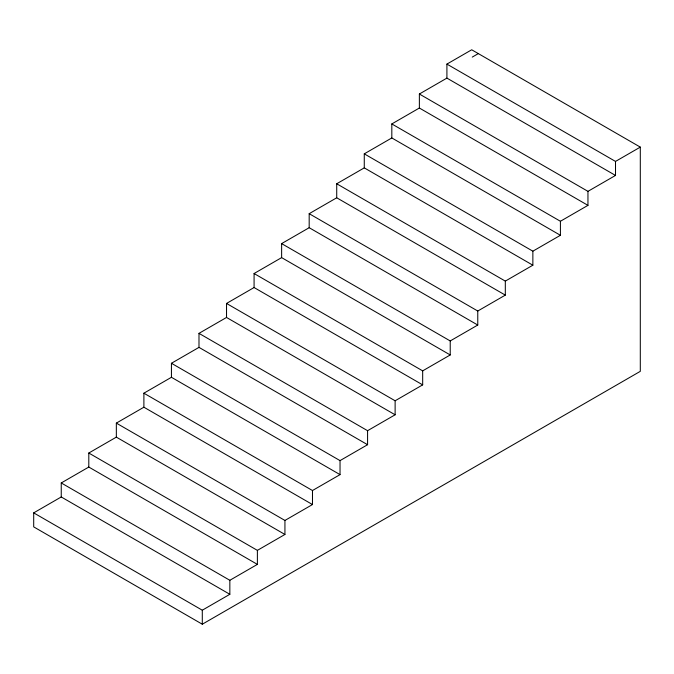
<?xml version="1.0" encoding="UTF-8"?>
<svg xmlns="http://www.w3.org/2000/svg" width="674" height="674" viewBox="0 0 674 674"><rect width="100%" height="100%" fill="white"/><g stroke="black" fill="none" stroke-linecap="round" stroke-linejoin="round"><path stroke-width="1.01" d="M446.913 64.097L615.505 161.431L615.505 175.442L446.913 78.108L446.913 64.097L471.707 49.783L640.3 147.117L640.3 371.34L202.293 624.217L33.7 526.883L33.7 512.872L61.25 496.965L229.842 594.299L229.842 580.289L61.25 482.955L61.25 496.965M472.255 57.096L478.321 53.6M419.371 94.015L587.955 191.349L587.955 205.359L419.371 108.025L419.371 94.015L446.913 78.108M391.821 123.932L560.414 221.266L560.414 235.285L391.821 137.943L391.821 123.932L419.371 108.025M364.272 153.849L532.864 251.183L532.864 265.202L364.272 167.868L364.272 153.849L391.821 137.943M336.722 183.766L505.315 281.109L505.315 295.119L336.722 197.785L336.722 183.766L364.272 167.868M309.181 213.683L477.765 311.026L477.765 325.037L309.181 227.702L309.181 213.683L336.722 197.785M281.631 243.609L450.224 340.943L450.224 354.954L281.631 257.62L281.631 243.609L309.181 227.702M254.081 273.526L422.674 370.86L422.674 384.871L254.081 287.537L254.081 273.526L281.631 257.62M226.531 303.443L395.124 400.777L395.124 414.788L226.531 317.454L226.531 303.443L254.081 287.537M198.99 333.36L367.574 430.694L367.574 444.705L198.99 347.371L198.99 333.36L226.531 317.454M171.44 363.278L340.033 460.612L340.033 474.631L171.44 377.288L171.44 363.278L198.99 347.371M143.891 393.195L312.483 490.529L312.483 504.548L143.891 407.206L143.891 393.195L171.44 377.288M116.341 423.112L284.933 520.446L284.933 534.465L116.341 437.131L116.341 423.112L143.891 407.206M88.8 453.029L257.384 550.372L257.384 564.382L88.8 467.048L88.8 453.029L116.341 437.131M615.505 161.431L640.3 147.117M61.25 482.955L88.8 467.048M587.955 191.349L615.505 175.442M560.414 221.266L587.955 205.359M532.864 251.183L560.414 235.285M505.315 281.109L532.864 265.202M477.765 311.026L505.315 295.119M450.224 340.943L477.765 325.037M422.674 370.86L450.224 354.954M395.124 400.777L422.674 384.871M367.574 430.694L395.124 414.788M340.033 460.612L367.574 444.705M312.483 490.529L340.033 474.631M284.933 520.446L312.483 504.548M257.384 550.372L284.933 534.465M229.842 580.289L257.384 564.382M33.7 512.872L202.293 610.206L229.842 594.299M202.293 610.206L202.293 624.217"/></g></svg>
